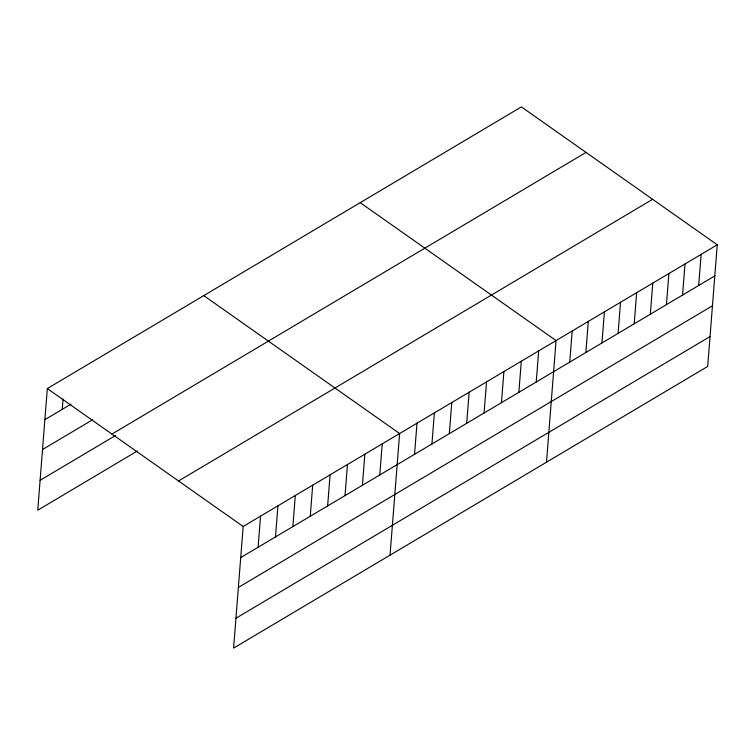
<?xml version="1.0" encoding="UTF-8"?>
<svg xmlns="http://www.w3.org/2000/svg" width="755" height="755" viewBox="0 0 755 755"><rect width="100%" height="100%" fill="white"/><g stroke="black" fill="none" stroke-linecap="round" stroke-linejoin="round"><path stroke-width="1.13" d="M717.25 244.809L243.167 526.48L233.597 648.111L707.68 366.439L717.25 244.809L521.403 106.889L47.32 388.561L37.75 510.191L137.221 451.094M62.259 409.342L63.071 398.97M258.097 547.262L260.55 516.156M275.481 536.928L277.934 505.831M292.864 526.603L295.318 495.497M310.248 516.278L312.702 485.172M327.632 505.944L330.077 474.838M345.016 495.62L347.46 464.514M362.4 485.286L364.844 454.189M379.784 474.961L382.228 443.855M390.042 555.151L399.612 433.53L203.774 295.611M414.552 454.302L416.996 423.206M431.935 443.978L434.38 412.872M449.319 433.653L451.764 402.547M466.694 423.319L469.148 392.223M484.078 412.994L486.531 381.888M501.462 402.67L503.915 371.564M518.845 392.336L521.299 361.239M536.229 382.011L538.674 350.905M546.488 462.202L556.058 340.58L360.22 202.661M569.732 362.107L572.177 331.001M585.852 352.528L588.296 321.422M601.971 342.949L604.415 311.853M618.09 333.37L620.534 302.274M634.209 323.801L636.654 292.695M650.329 314.222L652.773 283.116M666.448 304.642L668.892 273.536M682.567 295.063L685.012 263.967M698.686 285.494L701.131 254.388M44.875 419.667L70.951 404.18M42.525 449.536L92.742 419.704M111.948 434.078L586.031 152.406M40.1 480.322L115.43 435.559M178.539 480.973L652.622 199.301M240.713 557.586L714.806 275.915M238.363 587.456L712.456 305.784M235.947 618.232L710.03 336.56M47.32 388.561L243.167 526.48"/></g></svg>
